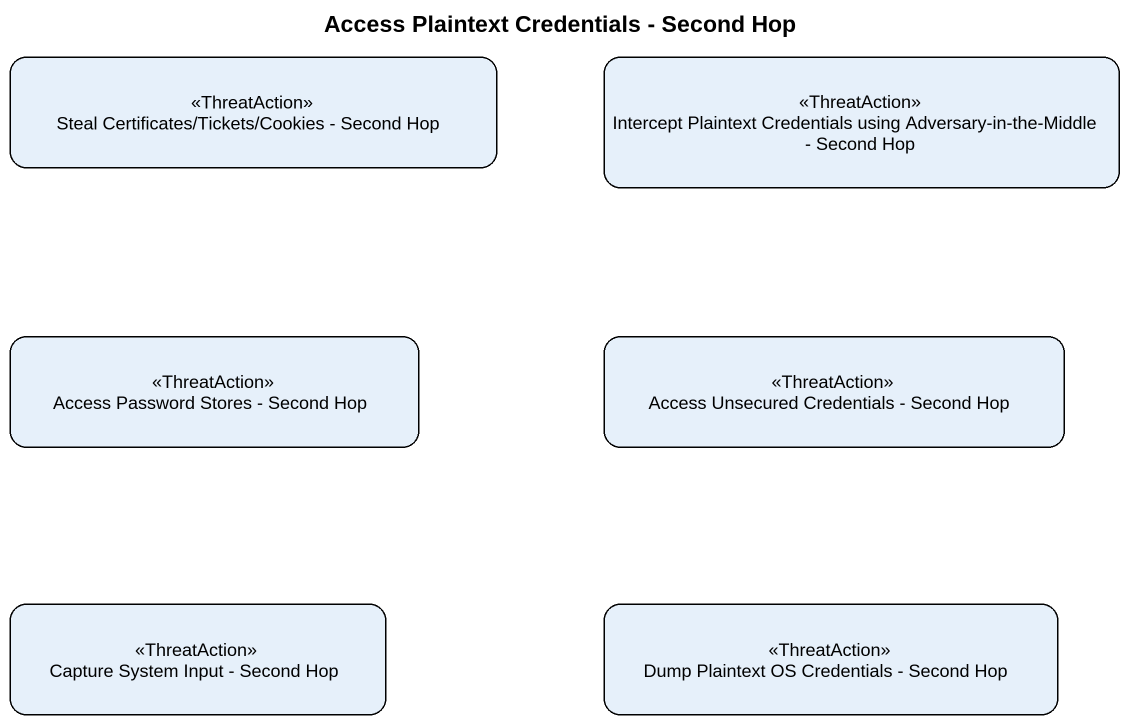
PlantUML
@startuml
title Access Plaintext Credentials - Second Hop
hide empty description
state "Steal Certificates/Tickets/Cookies - Second Hop" as Steal_Certificates_Tickets <<ThreatAction>>
state "Intercept Plaintext Credentials using Adversary-in-the-Middle - Second Hop" as Intercept_Plaintext <<ThreatAction>>
state "Access Password Stores - Second Hop" as Access_Password_Stores <<ThreatAction>>
state "Access Unsecured Credentials - Second Hop" as Access_Unsecured <<ThreatAction>>
state "Capture System Input - Second Hop" as Capture_System_Input_Second <<ThreatAction>>
state "Dump Plaintext OS Credentials - Second Hop" as Dump_Plaintext_OS <<ThreatAction>>
@enduml
